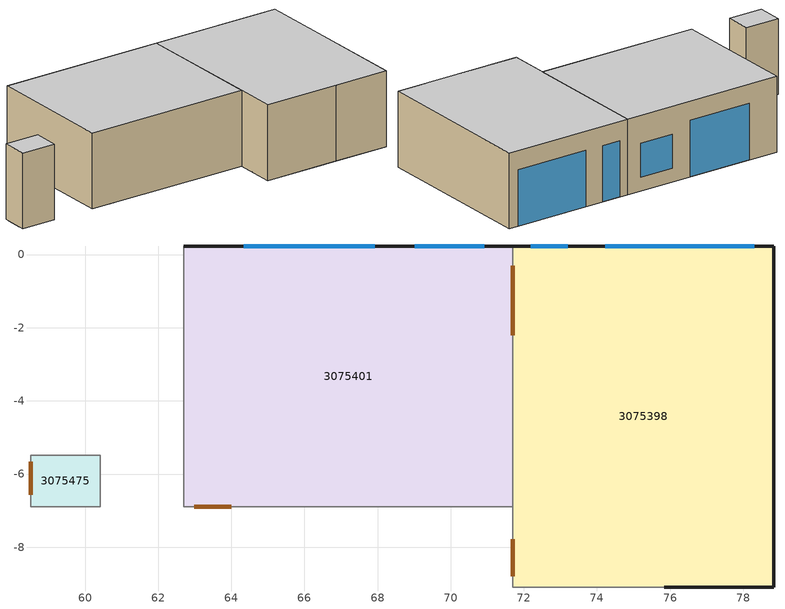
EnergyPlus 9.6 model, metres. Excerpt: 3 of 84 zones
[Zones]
3075401
 floor ground (7595720): 71.7,0.23 71.7,-6.9 62.7,-6.9 62.7,0.23 z46.64
 wall outside (7491882): 71.7,0.23 62.7,0.23 z46.64:50.68
 wall to 3075398 (7514533_Adjacent): 71.7,-6.9 71.7,0.23 z46.64:50.68
 wall to 3075364 (7515037): 62.7,-6.9 71.7,-6.9 z46.64:50.68
 wall to 3075375 (7515233): 62.7,0.23 62.7,-6.9 z46.64:50.68
 window (7537627): 67.92,0.23 64.35,0.23 z46.66:49.66
 window (7537741): 70.91,0.23 69.01,0.23 z47.4:49.2
 door inside (7559049): 71.7,-2.21 71.7,-0.3 z46.65:48.76
 door inside (7559370): 62.99,-6.9 64,-6.9 z46.65:48.76
 ceiling to 3075620 (7600772): 71.7,-6.9 71.7,0.23 62.7,0.23 62.7,-6.9 z50.68
3075398
 floor ground (7595720): 78.83,0.23 78.83,-9.09 71.7,-9.09 71.7,0.23 z46.64
 wall outside (7491699): 75.83,-9.09 78.83,-9.09 z46.64:50.68
 wall outside (7491806): 78.83,-9.09 78.83,0.23 z46.64:50.68
 wall outside (7491882): 78.83,0.23 71.7,0.23 z46.64:50.68
 wall to 3075364 (7514227): 71.7,-9.09 75.83,-9.09 z46.64:50.68
 wall to 3075364 (7514533): 71.7,-6.9 71.7,-9.09 z46.64:50.68
 window (7538308): 78.3,0.23 74.22,0.23 z46.66:49.66
 window (7538232): 73.2,0.23 72.18,0.23 z46.66:49.66
 door inside (7559431): 71.7,-7.79 71.7,-8.8 z46.65:48.76
 ceiling to 3075618 (7600772): 78.83,-9.09 78.83,0.23 71.7,0.23 71.7,-9.09 z50.68
3075475
 floor ground (7595720): 60.41,-5.49 60.41,-6.9 58.52,-6.9 58.52,-5.49 z46.64
 wall to 3075364 (7515393): 58.52,-6.9 60.41,-6.9 z46.64:50.68
 wall to 3075375 (7557749): 60.41,-6.9 60.41,-5.49 z46.64:50.68
 wall to 3075472 (7557750_Adjacent): 58.52,-5.49 58.52,-6.9 z46.64:50.68
 wall to 3075651 (7557751_Adjacent): 60.41,-5.49 58.52,-5.49 z46.64:50.68
 door inside (7558647): 58.52,-5.66 58.52,-6.57 z46.65:48.76
 ceiling to 3075660 (7600772): 60.41,-6.9 60.41,-5.49 58.52,-5.49 58.52,-6.9 z50.68
[Schedule:Compact]
3075325_NORM: Through: 08/31, For: AllDays, Until: 24:00, 0, Through: 09/01, For: AllDays, Until: 07:30, 0, Until: 08:00, 0.2, Until: 08:30, 0.3, Until: 09:00, 0.1, Until: 09:30, 0.1, Until: 10:00, 0.1, Until: 10:30, 0, Until: 11:00, 0, Until: 11:30, 0, Until: 12:00, 1, Until: 12:30, 1, Until: 13:00, 1, Until: 13:30, 0, Until: 14:00, 0, Until: 14:30, 0, Until: 15:00, 0.3, Until: 15:30, 0.3, Until: 16:00, 0.3, Until: 16:30, 0, Until: 17:00, 0.2, Until: 17:30, 0.1, Until: 24:00, 0, Through: 09/02, For: AllDays, Until: 07:30, 0, Until: 08:00, 0.4, Until: 08:30, 0.9, Until: 09:00, 0, Until: 09:30, 0, Until: 10:00, 0.8, Until: 10:30, 0.8, Until: 11:00, 0, Until: 11:30, 0, Until: 12:00, 0.2, Until: 12:30, 0.2, Until: 13:00, 0.2, Until: 13:30, 0.2, Until: 14:00, 0, Until: 14:30, 1, Until: 15:00, 1, Until: 15:30, 0, Until: 16:00, 0, Until: 16:30, 0, Until: 17:00, 0, Until: 17:30, 0, Until: 24:00, 0, Through: 09/03, For: AllDays, Until: 07:30, 0, Until: 08:00, 0.3, Until: 08:30, 0.5, Until: 09:00, 0.6, Until: 09:30, 0.6, Until: 10:00, 1, Until: 10:30, 1, Until: 11:00, 0, Until: 11:30, 0.9, Until: 12:00, 0.9, Until: 12:30, 0.9, Until: 13:00, 0.9, Until: 13:30, 0.9, Until: 14:00, 0.1, Until: 14:30, 0.1, Until: 15:00, 0.2, Until: 15:30, 0.2, Until: 16:00, 0.2, Until: 16:30, 0, Until: 17:00, 0, Until: 17:30, 0, Until: 24:00, 0, Through: 09/04, For: AllDays, Until: 07:30, 0, Until: 08:00, 0.2, Until: 08:30, 0.3, Until: 09:00, 0.5, Until: 09:30, 0.5, Until: 10:00, 0.5, Until: 10:30, 0.5, Until: 11:00, 0.5, Until: 11:30, 0.5, Until: 12:00, 1, Until: 12:30, 1, Until: 13:00, 0, Until: 13:30, 0, Until: 14:00, 0, Until: 14:30, 0.5, Until: 15:00, 0.5, Until: 15:30, 0, Until: 16:00, 0, Until: 16:30, 0, Until: 17:00, 0, Until: 17:30, 0, Until: 24:00, 0, Through: 09/05, For: AllDays, Until: 07:30, 0, Until: 08:00, 0, Until: 08:30, 0, Until: 09:00, 0, Until: 09:30, 0, Until: 10:00, 0, Until: 10:30, 0, Until: 11:00, 0, Until: 11:30, 0, Until: 12:00, 0, Until: 12:30, 0, Until: 13:00, 0, Until: 13:30, 0, Until: 14:00, 0, Until: 14:30, 0, Until: 15:00, 0, Until: 15:30, 0, Until: 16:00, 0, Until: 16:30, 0, Until: 17:00, 0, Until: 17:30, 0, Until: 24:00, 0, Through: 09/06, For: AllDays, Until: 07:30, 0, Until: 08:00, 0, Until: 08:30, 0, Until: 09:00, 0, Until: 09:30, 0, Until: 10:00, 0, Until: 10:30, 0, Until: 11:00, 0, Until: 11:30, 0, Until: 12:00, 0, Until: 12:30, 0, Until: 13:00, 0, Until: 13:30, 0, Until: 14:00, 0, Until: 14:30, 0, Until: 15:00, 0, Until: 15:30, 0, Until: 16:00, 0, Until: 16:30, 0, Until: 17:00, 0, Until: 17:30, 0, Until: 24:00, 0, Through: 09/07, For: AllDays, Until: 07:30, 0, Until: 08:00, 0.5, Until: 08:30, 1, Until: 09:00, 1, Until: 09:30, 1, Until: 10:00, 1, Until: 10:30, 0, Until: 11:00, 0, Until: 11:30, 0, Until: 12:00, 0.4, Until: 12:30, 0.4, Until: 13:00, 0.4, Until: 13:30, 0.8, Until: 14:00, 0.8, Until: 14:30, 0, Until: 15:00, 0, Until: 15:30, 0.1, Until: 16:00, 0.1, Until: 16:30, 0.1, Until: 17:00, 0.1, Until: 17:30, 0.1, Until: 24:00, 0, Through: 09/08, For: AllDays, Until: 07:30, 0, Until: 08:00, 0.5, Until: 08:30, 0.9, Until: 09:00, 0, Until: 09:30, 0, Until: 10:00, 0.6, Until: 10:30, 0.6, Until: 11:00, 0.6, Until: 11:30, 0, Until: 12:00, 0.6, Until: 12:30, 0.6, Until: 13:00, 0.6, Until: 13:30, 0.6, Until: 14:00, 0.6, Until: 14:30, 0, Until: 15:00, 0, Until: 15:30, 1, Until: 16:00, 1, Until: 16:30, 0, Until: 17:00, 0, Until: 17:30, 0, Until: 24:00, 0, Through: 09/09, For: AllDays, Until: 07:30, 0, Until: 08:00, 0.3, Until: 08:30, 0.6, Until: 09:00, 0, Until: 09:30, 0, Until: 10:00, 1, Until: 10:30, 1, Until: 11:00, 1, Until: 11:30, 0, Until: 12:00, 0, Until: 12:30, 0.6, Until: 13:00, 0.6, Until: 13:30, 0.6, Until: 14:00, 0, Until: 14:30, 0.4, Until: 15:00, 0.4, Until: 15:30, 0.4, Until: 16:00, 0.4, Until: 16:30, 0.4, Until: 17:00, 0, Until: 17:30, 0, Until: 24:00, 0, Through: 09/10, For: AllDays, Until: 07:30, 0, Until: 08:00, 0.2, Until: 08:30, 0.3, Until: 09:00, 0, Until: 09:30, 0, Until: 10:00, 0.8, Until: 10:30, 0.8, Until: 11:00, 0.8, Until: 11:30, 0, Until: 12:00, 0, Until: 12:30, 0.9, Until: 13:00, 0.9, Until: 13:30, 0, Until: 14:00, 0, Until: 14:30, 0, Until: 15:00, 0, Until: 15:30, 0.1, Until: 16:00, 0.1, Until: 16:30, 0.1, Until: 17:00, 0, Until: 17:30, 0, Until: 24:00, 0, Through: 09/11, For: AllDays, Until: 07:30, 0, Until: 08:00, 0.5, Until: 08:30, 1, Until: 09:00, 0.6, Until: 09:30, 0.6, Until: 10:00, 0.3, Until: 10:30, 0.3, Until: 11:00, 0, Until: 11:30, 0, Until: 12:00, 0.8, Until: 12:30, 0, Until: 13:00, 0, Until: 13:30, 0, Until: 14:00, 0, Until: 14:30, 0, Until: 15:00, 1, Until: 15:30, 0, Until: 16:00, 0, Until: 16:30, 0, Until: 17:00, 0, Until: 17:30, 0, Until: 24:00, 0, Through: 09/12, For: AllDays, Until: 07:30, 0, Until: 08:00, 0, Until: 08:30, 0, Until: 09:00, 0, Until: 09:30, 0, Until: 10:00, 0, Until: 10:30, 0, Until: 11:00, 0, Until: 11:30, 0, Until: 12:00, 0, Until: 12:30, 0, Until: 13:00, 0, Until: 13:30, 0, Until: 14:00, 0, Until: 14:30, 0, Until: 15:00, 0, Until: 15:30, 0, Until: 16:00, 0, Until: 16:30, 0, Until: 17:00, 0, Until: 17:30, 0, Until: 24:00, 0, Through: 09/13, For: AllDays, Until: 07:30, 0, Until: 08:00, 0, Until: 08:30, 0, Until: 09:00, 0, Until: 09:30, 0, Until: 10:00, 0, Until: 10:30, 0, Until: 11:00, 0, Until: 11:30, 0, Until: 12:00, 0, Until: 12:30, 0, Until: 13:00, 0, Until: 13:30, 0, Until: 14:00, 0, Until: 14:30, 0, Until: 15:00, 0, Until: 15:30, 0, Until: 16:00, 0, Until: 16:30, 0, Until: 17:00, 0, Until: 17:30, 0, Until: 24:00, 0, Through: 09/14, For: AllDays, Until: 07:30, 0, Until: 08:00, 0.4, Until: 08:30, 0.7, Until: 09:00, 0.7, Until: 09:30, 0.7, Until: 10:00, 0.7, Until: 10:30, 0.7, Until: 11:00, 0.2, Until: 11:30, 0.2, Until: 12:00, 0.4, Until: 12:30, 0.4, Until: 13:00, 0.4, Until: 13:30, 0.4, Until: 14:00, 0.4, Until: 14:30, 0.7, Until: 15:00, 0.7, Until: 15:30, 0.7, Until: 16:00, 0, Until: 16:30, 0, Until: 17:00, 0, Until: 17:30, 0, Until: 24:00, 0, Through: 09/15, For: AllDays, Until: 07:30, 0, Until: 08:00, 0.5, Until: 08:30, 1, Until: 09:00, 1, Until: 09:30, 1, Until: 10:00, 1, Until: 10:30, 0, Until: 11:00, 0, Until: 11:30, 0, Until: 12:00, 0, Until: 12:30, 0.5, Until: 13:00, 0.5, Until: 13:30, 0, Until: 14:00, 0, Until: 14:30, 0, Until: 15:00, 0, Until: 15:30, 0.5, Until: 16:00, 0.5, Until: 16:30, 0, Until: 17:00, 0, Until: 17:30, 0, Until: 24:00, 0, Through: 09/16, For: AllDays, Until: 07:30, 0, Until: 08:00, 0.3, Until: 08:30, 0.6, Until: 09:00, 0, Until: 09:30, 0.9, Until: 10:00, 0.9, Until: 10:30, 1, Until: 11:00, 1, Until: 11:30, 0, Until: 12:00, 0, Until: 12:30, 0.3, Until: 13:00, 0.3, Until: 13:30, 0.2, Until: 14:00, 0.2, Until: 14:30, 0.7, Until: 15:00, 0.7, Until: 15:30, 0, Until: 16:00, 0, Until: 16:30, 0, Until: 17:00, 0, Until: 17:30, 0, Until: 24:00, 0, Through: 09/17, For: AllDays, Until: 07:30, 0, Until: 08:00, 0.2, Until: 08:30, 0.5, Until: 09:00, 0, Until: 09:30, 1, Until: 10:00, 1, Until: 10:30, 1, Until: 11:00, 0, Until: 11:30, 0, Until: 12:00, 0.1, Until: 12:30, 0.1, Until: 13:00, 0, Until: 13:30, 0, Until: 14:00, 0.4, Until: 14:30, 0.4, Until: 15:00, 0, Until: 15:30, 0.1, Until: 16:00, 0.1, Until: 16:30, 0, Until: 17:00, 0, Until: 17:30, 0, Until: 24:00, 0, Through: 09/18, For: AllDays, Until: 07:30, 0, Until: 08:00, 0.3, Until: 08:30, 0.5, Until: 09:00, 0, Until: 09:30, 1, Until: 10:00, 1, Until: 10:30, 0, Until: 11:00, 0, Until: 11:30, 0, Until: 12:00, 0, Until: 12:30, 0.5, Until: 13:00, 0.5, Until: 13:30, 0, Until: 14:00, 0, Until: 14:30, 0.2, Until: 15:00, 0.2, Until: 15:30, 0, Until: 16:00, 0, Until: 16:30, 0, Until: 17:00, 0, Until: 17:30, 0, Until: 24:00, 0, Through: 09/19, For: AllDays, Until: 07:30, 0, Until: 08:00, 0, Until: 08:30, 0, Until: 09:00, 0, Until: 09:30, 0, Until: 10:00, 0, Until: 10:30, 0, Until: 11:00, 0, Until: 11:30, 0, Until: 12:00, 0, Until: 12:30, 0, Until: 13:00, 0, Until: 13:30, 0, Until: 14:00, 0, Until: 14:30, 0, Until: 15:00, 0, Until: 15:30, 0, Until: 16:00, 0, Until: 16:30, 0, Until: 17:00, 0, Until: 17:30, 0, Until: 24:00, 0, Through: 09/20, For: AllDays, Until: 07:30, 0, Until: 08:00, 0, Until: 08:30, 0, Until: 09:00, 0, Until: 09:30, 0, Until: 10:00, 0, Until: 10:30, 0, Until: 11:00, 0, Until: 11:30, 0, Until: 12:00, 0, Until: 12:30, 0, Until: 13:00, 0, Until: 13:30, 0, Until: 14:00, 0, Until: 14:30, 0, Until: 15:00, 0, Until: 15:30, 0, Until: 16:00, 0, Until: 16:30, 0, Until: 17:00, 0, Until: 17:30, 0, Until: 24:00, 0, Through: 09/21, For: AllDays, Until: 07:30, 0, Until: 08:00, 0.4, Until: 08:30, 0.8, Until: 09:00, 0.8, Until: 09:30, 0.8, Until: 10:00, 0.8, Until: 10:30, 0.8, Until: 11:00, 0, Until: 11:30, 0, Until: 12:00, 0, Until: 12:30, 0, Until: 13:00, 0.3, Until: 13:30, 0.3, Until: 14:00, 0.3, Until: 14:30, 0, Until: 15:00, 0, Until: 15:30, 0, Until: 16:00, 0, Until: 16:30, 0, Until: 17:00, 0, Until: 17:30, 0, Until: 24:00, 0, Through: 09/22, For: AllDays, Until: 07:30, 0, Until: 08:00, 0.1, Until: 08:30, 0.1, Until: 09:00, 0, Until: 09:30, 0, Until: 10:00, 0, Until: 10:30, 0, Until: 11:00, 0, Until: 11:30, 0, Until: 12:00, 0, Until: 12:30, 0, Until: 13:00, 0, Until: 13:30, 0, Until: 14:00, 0, Until: 14:30, 0, Until: 15:00, 0, Until: 15:30, 0, Until: 16:00, 0, Until: 16:30, 0, Until: 17:00, 0, Until: 17:30, 0, Until: 24:00, 0, Through: 09/23, For: AllDays, Until: 07:30, 0, Until: 08:00, 0.4, Until: 08:30, 0.9, Until: 09:00, 0, Until: 09:30, 0, Until: 10:00, 1, Until: 10:30, 1, Until: 11:00, 1, Until: 11:30, 0, Until: 12:00, 0, Until: 12:30, 0, Until: 13:00, 0.3, Until: 13:30, 0.3, Until: 14:00, 0, Until: 14:30, 0, Until: 15:00, 0, Until: 15:30, 0, Until: 16:00, 0, Until: 16:30, 0, Until: 17:00, 0, Until: 17:30, 0, Until: 24:00, 0, Through: 09/24, For: AllDays, Until: 07:30, 0, Until: 08:00, 0.5, Until: 08:30, 1, Until: 09:00, 1, Until: 09:30, 1, Until: 10:00, 1, Until: 10:30, 1, Until: 11:00, 0, Until: 11:30, 0, Until: 12:00, 0.8, Until: 12:30, 0.8, Until: 13:00, 0.8, Until: 13:30, 0.3, Until: 14:00, 0.3, Until: 14:30, 0, Until: 15:00, 0, Until: 15:30, 0.2, Until: 16:00, 0.2, Until: 16:30, 0, Until: 17:00, 0, Until: 17:30, 0, Until: 24:00, 0, Through: 09/25, For: AllDays, Until: 07:30, 0, Until: 08:00, 0.3, Until: 08:30, 0.6, Until: 09:00, 0.5, Until: 09:30, 0.5, Until: 10:00, 0.5, Until: 10:30, 0.5, Until: 11:00, 1, Until: 11:30, 1, Until: 12:00, 0, Until: 12:30, 0, Until: 13:00, 0, Until: 13:30, 0, Until: 14:00, 0, Until: 14:30, 0.7, Until: 15:00, 0.7, Until: 15:30, 0, Until: 16:00, 0, Until: 16:30, 0, Until: 17:00, 0, Until: 17:30, 0, Until: 24:00, 0, Through: 09/26, For: AllDays, Until: 07:30, 0, Until: 08:00, 0, Until: 08:30, 0, Until: 09:00, 0, Until: 09:30, 0, Until: 10:00, 0, Until: 10:30, 0, Until: 11:00, 0, Until: 11:30, 0, Until: 12:00, 0, Until: 12:30, 0, Until: 13:00, 0, Until: 13:30, 0, Until: 14:00, 0, Until: 14:30, 0, Until: 15:00, 0, Until: 15:30, 0, Until: 16:00, 0, Until: 16:30, 0, Until: 17:00, 0, Until: 17:30, 0, Until: 24:00, 0, Through: 09/27, For: AllDays, Until: 07:30, 0, Until: 08:00, 0, Until: 08:30, 0, Until: 09:00, 0, Until: 09:30, 0, Until: 10:00, 0, Until: 10:30, 0, Until: 11:00, 0, Until: 11:30, 0, Until: 12:00, 0, Until: 12:30, 0, Until: 13:00, 0, Until: 13:30, 0, Until: 14:00, 0, Until: 14:30, 0, Until: 15:00, 0, Until: 15:30, 0, Until: 16:00, 0, Until: 16:30, 0, Until: 17:00, 0, Until: 17:30, 0, Until: 24:00, 0, Through: 09/28, For: AllDays, Until: 07:30, 0, Until: 08:00, 0.3, Until: 08:30, 0.6, Until: 09:00, 0.9, Until: 09:30, 0.9, Until: 10:00, 1, Until: 10:30, 1, Until: 11:00, 0, Until: 11:30, 0, Until: 12:00, 0, Until: 12:30, 0.6, Until: 13:00, 0.6, Until: 13:30, 0.6, Until: 14:00, 0.6, Until: 14:30, 0.6, Until: 15:00, 0, Until: 15:30, 0, Until: 16:00, 0, Until: 16:30, 0, Until: 17:00, 0, Until: 17:30, 0, Until: 24:00, 0, Through: 09/29, For: AllDays, Until: 07:30, 0, Until: 08:00, 0.5, Until: 08:30, 1, Until: 09:00, 0.8, Until: 09:30, 0.8, Until: 10:00, 0.8, Until: 10:30, 0.8, Until: 11:00, 0.8, Until: 11:30, 0.1, Until: 12:00, 0.1, Until: 12:30, 0.3, Until: 13:00, 0.3, Until: 13:30, 0, Until: 14:00, 0, Until: 14:30, 0.3, Until: 15:00, 0.3, Until: 15:30, 0.3, Until: 16:00, 0.3, Until: 16:30, 0, Until: 17:00, 0, Until: 17:30, 0, Until: 24:00, 0, Through: 09/30, For: AllDays, Until: 07:30, 0, Until: 08:00, 0, Until: 08:30, 0.1, Until: 09:00, 0, Until: 09:30, 0, Until: 10:00, 1, Until: 10:30, 1, Until: 11:00, 0.1, Until: 11:30, 0.1, Until: 12:00, 0, Until: 12:30, 0, Until: 13:00, 0, Until: 13:30, 0, Until: 14:00, 0, Until: 14:30, 0, Until: 15:00, 0.7, Until: 15:30, 0.7, Until: 16:00, 0, Until: 16:30, 0, Until: 17:00, 0, Until: 17:30, 0, Until: 24:00, 0, Through: 12/31, For: AllDays, Until: 24:00, 0
3075325_L: Through: 08/31, For: AllDays, Until: 24:00, 0, Through: 09/01, For: AllDays, Until: 07:30, 0, Until: 08:00, 1, Until: 08:30, 1, Until: 09:00, 1, Until: 09:30, 1, Until: 10:00, 1, Until: 10:30, 0, Until: 11:00, 0, Until: 11:30, 0, Until: 12:00, 1, Until: 12:30, 1, Until: 13:00, 1, Until: 13:30, 0, Until: 14:00, 0, Until: 14:30, 0, Until: 15:00, 1, Until: 15:30, 1, Until: 16:00, 1, Until: 16:30, 0, Until: 17:00, 1, Until: 17:30, 1, Until: 24:00, 0, Through: 09/02, For: AllDays, Until: 07:30, 0, Until: 08:00, 1, Until: 08:30, 1, Until: 09:00, 0, Until: 09:30, 0, Until: 10:00, 1, Until: 10:30, 1, Until: 11:00, 0, Until: 11:30, 0, Until: 12:00, 1, Until: 12:30, 1, Until: 13:00, 1, Until: 13:30, 1, Until: 14:00, 0, Until: 14:30, 1, Until: 15:00, 1, Until: 15:30, 0, Until: 16:00, 0, Until: 16:30, 0, Until: 17:00, 0, Until: 17:30, 0, Until: 24:00, 0, Through: 09/03, For: AllDays, Until: 07:30, 0, Until: 08:00, 1, Until: 08:30, 1, Until: 09:00, 1, Until: 09:30, 1, Until: 10:00, 1, Until: 10:30, 1, Until: 11:00, 0, Until: 11:30, 1, Until: 12:00, 1, Until: 12:30, 1, Until: 13:00, 1, Until: 13:30, 1, Until: 14:00, 1, Until: 14:30, 1, Until: 15:00, 1, Until: 15:30, 1, Until: 16:00, 1, Until: 16:30, 0, Until: 17:00, 0, Until: 17:30, 0, Until: 24:00, 0, Through: 09/04, For: AllDays, Until: 07:30, 0, Until: 08:00, 1, Until: 08:30, 1, Until: 09:00, 1, Until: 09:30, 1, Until: 10:00, 1, Until: 10:30, 1, Until: 11:00, 1, Until: 11:30, 1, Until: 12:00, 1, Until: 12:30, 1, Until: 13:00, 0, Until: 13:30, 0, Until: 14:00, 0, Until: 14:30, 1, Until: 15:00, 1, Until: 15:30, 0, Until: 16:00, 0, Until: 16:30, 0, Until: 17:00, 0, Until: 17:30, 0, Until: 24:00, 0, Through: 09/05, For: AllDays, Until: 07:30, 0, Until: 08:00, 0, Until: 08:30, 0, Until: 09:00, 0, Until: 09:30, 0, Until: 10:00, 0, Until: 10:30, 0, Until: 11:00, 0, Until: 11:30, 0, Until: 12:00, 0, Until: 12:30, 0, Until: 13:00, 0, Until: 13:30, 0, Until: 14:00, 0, Until: 14:30, 0, Until: 15:00, 0, Until: 15:30, 0, Until: 16:00, 0, Until: 16:30, 0, Until: 17:00, 0, Until: 17:30, 0, Until: 24:00, 0, Through: 09/06, For: AllDays, Until: 07:30, 0, Until: 08:00, 0, Until: 08:30, 0, Until: 09:00, 0, Until: 09:30, 0, Until: 10:00, 0, Until: 10:30, 0, Until: 11:00, 0, Until: 11:30, 0, Until: 12:00, 0, Until: 12:30, 0, Until: 13:00, 0, Until: 13:30, 0, Until: 14:00, 0, Until: 14:30, 0, Until: 15:00, 0, Until: 15:30, 0, Until: 16:00, 0, Until: 16:30, 0, Until: 17:00, 0, Until: 17:30, 0, Until: 24:00, 0, Through: 09/07, For: AllDays, Until: 07:30, 0, Until: 08:00, 1, Until: 08:30, 1, Until: 09:00, 1, Until: 09:30, 1, Until: 10:00, 1, Until: 10:30, 0, Until: 11:00, 0, Until: 11:30, 0, Until: 12:00, 1, Until: 12:30, 1, Until: 13:00, 1, Until: 13:30, 1, Until: 14:00, 1, Until: 14:30, 0, Until: 15:00, 0, Until: 15:30, 1, Until: 16:00, 1, Until: 16:30, 1, Until: 17:00, 1, Until: 17:30, 1, Until: 24:00, 0, Through: 09/08, For: AllDays, Until: 07:30, 0, Until: 08:00, 1, Until: 08:30, 1, Until: 09:00, 0, Until: 09:30, 0, Until: 10:00, 1, Until: 10:30, 1, Until: 11:00, 1, Until: 11:30, 0, Until: 12:00, 1, Until: 12:30, 1, Until: 13:00, 1, Until: 13:30, 1, Until: 14:00, 1, Until: 14:30, 0, Until: 15:00, 0, Until: 15:30, 1, Until: 16:00, 1, Until: 16:30, 0, Until: 17:00, 0, Until: 17:30, 0, Until: 24:00, 0, Through: 09/09, For: AllDays, Until: 07:30, 0, Until: 08:00, 1, Until: 08:30, 1, Until: 09:00, 0, Until: 09:30, 0, Until: 10:00, 1, Until: 10:30, 1, Until: 11:00, 1, Until: 11:30, 0, Until: 12:00, 0, Until: 12:30, 1, Until: 13:00, 1, Until: 13:30, 1, Until: 14:00, 0, Until: 14:30, 1, Until: 15:00, 1, Until: 15:30, 1, Until: 16:00, 1, Until: 16:30, 1, Until: 17:00, 0, Until: 17:30, 0, Until: 24:00, 0, Through: 09/10, For: AllDays, Until: 07:30, 0, Until: 08:00, 1, Until: 08:30, 1, Until: 09:00, 0, Until: 09:30, 0, Until: 10:00, 1, Until: 10:30, 1, Until: 11:00, 1, Until: 11:30, 0, Until: 12:00, 0, Until: 12:30, 1, Until: 13:00, 1, Until: 13:30, 0, Until: 14:00, 0, Until: 14:30, 0, Until: 15:00, 0, Until: 15:30, 1, Until: 16:00, 1, Until: 16:30, 1, Until: 17:00, 0, Until: 17:30, 0, Until: 24:00, 0, Through: 09/11, For: AllDays, Until: 07:30, 0, Until: 08:00, 1, Until: 08:30, 1, Until: 09:00, 1, Until: 09:30, 1, Until: 10:00, 1, Until: 10:30, 1, Until: 11:00, 0, Until: 11:30, 0, Until: 12:00, 1, Until: 12:30, 0, Until: 13:00, 0, Until: 13:30, 0, Until: 14:00, 0, Until: 14:30, 0, Until: 15:00, 1, Until: 15:30, 0, Until: 16:00, 0, Until: 16:30, 0, Until: 17:00, 0, Until: 17:30, 0, Until: 24:00, 0, Through: 09/12, For: AllDays, Until: 07:30, 0, Until: 08:00, 0, Until: 08:30, 0, Until: 09:00, 0, Until: 09:30, 0, Until: 10:00, 0, Until: 10:30, 0, Until: 11:00, 0, Until: 11:30, 0, Until: 12:00, 0, Until: 12:30, 0, Until: 13:00, 0, Until: 13:30, 0, Until: 14:00, 0, Until: 14:30, 0, Until: 15:00, 0, Until: 15:30, 0, Until: 16:00, 0, Until: 16:30, 0, Until: 17:00, 0, Until: 17:30, 0, Until: 24:00, 0, Through: 09/13, For: AllDays, Until: 07:30, 0, Until: 08:00, 0, Until: 08:30, 0, Until: 09:00, 0, Until: 09:30, 0, Until: 10:00, 0, Until: 10:30, 0, Until: 11:00, 0, Until: 11:30, 0, Until: 12:00, 0, Until: 12:30, 0, Until: 13:00, 0, Until: 13:30, 0, Until: 14:00, 0, Until: 14:30, 0, Until: 15:00, 0, Until: 15:30, 0, Until: 16:00, 0, Until: 16:30, 0, Until: 17:00, 0, Until: 17:30, 0, Until: 24:00, 0, Through: 09/14, For: AllDays, Until: 07:30, 0, Until: 08:00, 1, Until: 08:30, 1, Until: 09:00, 1, Until: 09:30, 1, Until: 10:00, 1, Until: 10:30, 1, Until: 11:00, 1, Until: 11:30, 1, Until: 12:00, 1, Until: 12:30, 1, Until: 13:00, 1, Until: 13:30, 1, Until: 14:00, 1, Until: 14:30, 1, Until: 15:00, 1, Until: 15:30, 1, Until: 16:00, 0, Until: 16:30, 0, Until: 17:00, 0, Until: 17:30, 0, Until: 24:00, 0, Through: 09/15, For: AllDays, Until: 07:30, 0, Until: 08:00, 1, Until: 08:30, 1, Until: 09:00, 1, Until: 09:30, 1, Until: 10:00, 1, Until: 10:30, 0, Until: 11:00, 0, Until: 11:30, 0, Until: 12:00, 0, Until: 12:30, 1, Until: 13:00, 1, Until: 13:30, 0, Until: 14:00, 0, Until: 14:30, 0, Until: 15:00, 0, Until: 15:30, 1, Until: 16:00, 1, Until: 16:30, 0, Until: 17:00, 0, Until: 17:30, 0, Until: 24:00, 0, Through: 09/16, For: AllDays, Until: 07:30, 0, Until: 08:00, 1, Until: 08:30, 1, Until: 09:00, 0, Until: 09:30, 1, Until: 10:00, 1, Until: 10:30, 1, Until: 11:00, 1, Until: 11:30, 0, Until: 12:00, 0, Until: 12:30, 1, Until: 13:00, 1, Until: 13:30, 1, Until: 14:00, 1, Until: 14:30, 1, Until: 15:00, 1, Until: 15:30, 0, Until: 16:00, 0, Until: 16:30, 0, Until: 17:00, 0, Until: 17:30, 0, Until: 24:00, 0, Through: 09/17, For: AllDays, Until: 07:30, 0, Until: 08:00, 1, Until: 08:30, 1, Until: 09:00, 0, Until: 09:30, 1, Until: 10:00, 1, Until: 10:30, 1, Until: 11:00, 0, Until: 11:30, 0, Until: 12:00, 1, Until: 12:30, 1, Until: 13:00, 0, Until: 13:30, 0, Until: 14:00, 1, Until: 14:30, 1, Until: 15:00, 0, Until: 15:30, 1, Until: 16:00, 1, Until: 16:30, 0, Until: 17:00, 0, Until: 17:30, 0, Until: 24:00, 0, Through: 09/18, For: AllDays, Until: 07:30, 0, Until: 08:00, 1, Until: 08:30, 1, Until: 09:00, 0, Until: 09:30, 1, Until: 10:00, 1, Until: 10:30, 0, Until: 11:00, 0, Until: 11:30, 0, Until: 12:00, 0, Until: 12:30, 1, Until: 13:00, 1, Until: 13:30, 0, Until: 14:00, 0, Until: 14:30, 1, Until: 15:00, 1, Until: 15:30, 0, Until: 16:00, 0, Until: 16:30, 0, Until: 17:00, 0, Until: 17:30, 0, Until: 24:00, 0, Through: 09/19, For: AllDays, Until: 07:30, 0, Until: 08:00, 0, Until: 08:30, 0, Until: 09:00, 0, Until: 09:30, 0, Until: 10:00, 0, Until: 10:30, 0, Until: 11:00, 0, Until: 11:30, 0, Until: 12:00, 0, Until: 12:30, 0, Until: 13:00, 0, Until: 13:30, 0, Until: 14:00, 0, Until: 14:30, 0, Until: 15:00, 0, Until: 15:30, 0, Until: 16:00, 0, Until: 16:30, 0, Until: 17:00, 0, Until: 17:30, 0, Until: 24:00, 0, Through: 09/20, For: AllDays, Until: 07:30, 0, Until: 08:00, 0, Until: 08:30, 0, Until: 09:00, 0, Until: 09:30, 0, Until: 10:00, 0, Until: 10:30, 0, Until: 11:00, 0, Until: 11:30, 0, Until: 12:00, 0, Until: 12:30, 0, Until: 13:00, 0, Until: 13:30, 0, Until: 14:00, 0, Until: 14:30, 0, Until: 15:00, 0, Until: 15:30, 0, Until: 16:00, 0, Until: 16:30, 0, Until: 17:00, 0, Until: 17:30, 0, Until: 24:00, 0, Through: 09/21, For: AllDays, Until: 07:30, 0, Until: 08:00, 1, Until: 08:30, 1, Until: 09:00, 1, Until: 09:30, 1, Until: 10:00, 1, Until: 10:30, 1, Until: 11:00, 0, Until: 11:30, 0, Until: 12:00, 0, Until: 12:30, 0, Until: 13:00, 1, Until: 13:30, 1, Until: 14:00, 1, Until: 14:30, 0, Until: 15:00, 0, Until: 15:30, 0, Until: 16:00, 0, Until: 16:30, 0, Until: 17:00, 0, Until: 17:30, 0, Until: 24:00, 0, Through: 09/22, For: AllDays, Until: 07:30, 0, Until: 08:00, 1, Until: 08:30, 1, Until: 09:00, 0, Until: 09:30, 0, Until: 10:00, 0, Until: 10:30, 0, Until: 11:00, 0, Until: 11:30, 0, Until: 12:00, 0, Until: 12:30, 0, Until: 13:00, 0, Until: 13:30, 0, Until: 14:00, 0, Until: 14:30, 0, Until: 15:00, 0, Until: 15:30, 0, Until: 16:00, 0, Until: 16:30, 0, Until: 17:00, 0, Until: 17:30, 0, Until: 24:00, 0, Through: 09/23, For: AllDays, Until: 07:30, 0, Until: 08:00, 1, Until: 08:30, 1, Until: 09:00, 0, Until: 09:30, 0, Until: 10:00, 1, Until: 10:30, 1, Until: 11:00, 1, Until: 11:30, 0, Until: 12:00, 0, Until: 12:30, 0, Until: 13:00, 1, Until: 13:30, 1, Until: 14:00, 0, Until: 14:30, 0, Until: 15:00, 0, Until: 15:30, 0, Until: 16:00, 0, Until: 16:30, 0, Until: 17:00, 0, Until: 17:30, 0, Until: 24:00, 0, Through: 09/24, For: AllDays, Until: 07:30, 0, Until: 08:00, 1, Until: 08:30, 1, Until: 09:00, 1, Until: 09:30, 1, Until: 10:00, 1, Until: 10:30, 1, Until: 11:00, 0, Until: 11:30, 0, Until: 12:00, 1, Until: 12:30, 1, Until: 13:00, 1, Until: 13:30, 1, Until: 14:00, 1, Until: 14:30, 0, Until: 15:00, 0, Until: 15:30, 1, Until: 16:00, 1, Until: 16:30, 0, Until: 17:00, 0, Until: 17:30, 0, Until: 24:00, 0, Through: 09/25, For: AllDays, Until: 07:30, 0, Until: 08:00, 1, Until: 08:30, 1, Until: 09:00, 1, Until: 09:30, 1, Until: 10:00, 1, Until: 10:30, 1, Until: 11:00, 1, Until: 11:30, 1, Until: 12:00, 0, Until: 12:30, 0, Until: 13:00, 0, Until: 13:30, 0, Until: 14:00, 0, Until: 14:30, 1, Until: 15:00, 1, Until: 15:30, 0, Until: 16:00, 0, Until: 16:30, 0, Until: 17:00, 0, Until: 17:30, 0, Until: 24:00, 0, Through: 09/26, For: AllDays, Until: 07:30, 0, Until: 08:00, 0, Until: 08:30, 0, Until: 09:00, 0, Until: 09:30, 0, Until: 10:00, 0, Until: 10:30, 0, Until: 11:00, 0, Until: 11:30, 0, Until: 12:00, 0, Until: 12:30, 0, Until: 13:00, 0, Until: 13:30, 0, Until: 14:00, 0, Until: 14:30, 0, Until: 15:00, 0, Until: 15:30, 0, Until: 16:00, 0, Until: 16:30, 0, Until: 17:00, 0, Until: 17:30, 0, Until: 24:00, 0, Through: 09/27, For: AllDays, Until: 07:30, 0, Until: 08:00, 0, Until: 08:30, 0, Until: 09:00, 0, Until: 09:30, 0, Until: 10:00, 0, Until: 10:30, 0, Until: 11:00, 0, Until: 11:30, 0, Until: 12:00, 0, Until: 12:30, 0, Until: 13:00, 0, Until: 13:30, 0, Until: 14:00, 0, Until: 14:30, 0, Until: 15:00, 0, Until: 15:30, 0, Until: 16:00, 0, Until: 16:30, 0, Until: 17:00, 0, Until: 17:30, 0, Until: 24:00, 0, Through: 09/28, For: AllDays, Until: 07:30, 0, Until: 08:00, 1, Until: 08:30, 1, Until: 09:00, 1, Until: 09:30, 1, Until: 10:00, 1, Until: 10:30, 1, Until: 11:00, 0, Until: 11:30, 0, Until: 12:00, 0, Until: 12:30, 1, Until: 13:00, 1, Until: 13:30, 1, Until: 14:00, 1, Until: 14:30, 1, Until: 15:00, 0, Until: 15:30, 0, Until: 16:00, 0, Until: 16:30, 0, Until: 17:00, 0, Until: 17:30, 0, Until: 24:00, 0, Through: 09/29, For: AllDays, Until: 07:30, 0, Until: 08:00, 1, Until: 08:30, 1, Until: 09:00, 1, Until: 09:30, 1, Until: 10:00, 1, Until: 10:30, 1, Until: 11:00, 1, Until: 11:30, 1, Until: 12:00, 1, Until: 12:30, 1, Until: 13:00, 1, Until: 13:30, 0, Until: 14:00, 0, Until: 14:30, 1, Until: 15:00, 1, Until: 15:30, 1, Until: 16:00, 1, Until: 16:30, 0, Until: 17:00, 0, Until: 17:30, 0, Until: 24:00, 0, Through: 09/30, For: AllDays, Until: 07:30, 0, Until: 08:00, 0, Until: 08:30, 1, Until: 09:00, 0, Until: 09:30, 0, Until: 10:00, 1, Until: 10:30, 1, Until: 11:00, 1, Until: 11:30, 1, Until: 12:00, 0, Until: 12:30, 0, Until: 13:00, 0, Until: 13:30, 0, Until: 14:00, 0, Until: 14:30, 0, Until: 15:00, 1, Until: 15:30, 1, Until: 16:00, 0, Until: 16:30, 0, Until: 17:00, 0, Until: 17:30, 0, Until: 24:00, 0, Through: 12/31, For: AllDays, Until: 24:00, 0
3075321_NORM: Through: 08/31, For: AllDays, Until: 24:00, 0, Through: 09/01, For: AllDays, Until: 07:30, 0, Until: 08:00, 0.1, Until: 08:30, 0.3, Until: 09:00, 0, Until: 09:30, 0, Until: 10:00, 1, Until: 10:30, 1, Until: 11:00, 0, Until: 11:30, 0, Until: 12:00, 0.8, Until: 12:30, 0.8, Until: 13:00, 0.8, Until: 13:30, 0, Until: 14:00, 0, Until: 14:30, 0, Until: 15:00, 0.2, Until: 15:30, 0.2, Until: 16:00, 0.2, Until: 16:30, 0, Until: 17:00, 0, Until: 17:30, 0, Until: 24:00, 0, Through: 09/02, For: AllDays, Until: 07:30, 0, Until: 08:00, 0, Until: 08:30, 0.1, Until: 09:00, 0, Until: 09:30, 0, Until: 10:00, 1, Until: 10:30, 1, Until: 11:00, 0, Until: 11:30, 0, Until: 12:00, 0, Until: 12:30, 0.6, Until: 13:00, 0.6, Until: 13:30, 0.1, Until: 14:00, 0.1, Until: 14:30, 0, Until: 15:00, 0, Until: 15:30, 0, Until: 16:00, 0, Until: 16:30, 0, Until: 17:00, 0, Until: 17:30, 0, Until: 24:00, 0, Through: 09/03, For: AllDays, Until: 07:30, 0, Until: 08:00, 0.1, Until: 08:30, 0.1, Until: 09:00, 0, Until: 09:30, 0, Until: 10:00, 1, Until: 10:30, 1, Until: 11:00, 0.4, Until: 11:30, 0.4, Until: 12:00, 0.4, Until: 12:30, 0.4, Until: 13:00, 0.4, Until: 13:30, 0, Until: 14:00, 0, Until: 14:30, 0, Until: 15:00, 0, Until: 15:30, 0.1, Until: 16:00, 0.1, Until: 16:30, 0, Until: 17:00, 0, Until: 17:30, 0, Until: 24:00, 0, Through: 09/04, For: AllDays, Until: 07:30, 0, Until: 08:00, 0.1, Until: 08:30, 0.1, Until: 09:00, 0, Until: 09:30, 0, Until: 10:00, 1, Until: 10:30, 1, Until: 11:00, 0, Until: 11:30, 0, Until: 12:00, 0.6, Until: 12:30, 0.6, Until: 13:00, 0.6, Until: 13:30, 0, Until: 14:00, 0, Until: 14:30, 0, Until: 15:00, 0, Until: 15:30, 0, Until: 16:00, 0, Until: 16:30, 0, Until: 17:00, 0, Until: 17:30, 0, Until: 24:00, 0, Through: 09/05, For: AllDays, Until: 07:30, 0, Until: 08:00, 0, Until: 08:30, 0, Until: 09:00, 0, Until: 09:30, 0, Until: 10:00, 0, Until: 10:30, 0, Until: 11:00, 0, Until: 11:30, 0, Until: 12:00, 0, Until: 12:30, 0, Until: 13:00, 0, Until: 13:30, 0, Until: 14:00, 0, Until: 14:30, 0, Until: 15:00, 0, Until: 15:30, 0, Until: 16:00, 0, Until: 16:30, 0, Until: 17:00, 0, Until: 17:30, 0, Until: 24:00, 0, Through: 09/06, For: AllDays, Until: 07:30, 0, Until: 08:00, 0, Until: 08:30, 0, Until: 09:00, 0, Until: 09:30, 0, Until: 10:00, 0, Until: 10:30, 0, Until: 11:00, 0, Until: 11:30, 0, Until: 12:00, 0, Until: 12:30, 0, Until: 13:00, 0, Until: 13:30, 0, Until: 14:00, 0, Until: 14:30, 0, Until: 15:00, 0, Until: 15:30, 0, Until: 16:00, 0, Until: 16:30, 0, Until: 17:00, 0, Until: 17:30, 0, Until: 24:00, 0, Through: 09/07, For: AllDays, Until: 07:30, 0, Until: 08:00, 0.1, Until: 08:30, 0.2, Until: 09:00, 0.2, Until: 09:30, 0.9, Until: 10:00, 0.9, Until: 10:30, 0.9, Until: 11:00, 0, Until: 11:30, 0, Until: 12:00, 1, Until: 12:30, 1, Until: 13:00, 1, Until: 13:30, 0, Until: 14:00, 0, Until: 14:30, 0, Until: 15:00, 0, Until: 15:30, 0, Until: 16:00, 0, Until: 16:30, 0, Until: 17:00, 0, Until: 17:30, 0, Until: 24:00, 0, Through: 09/08, For: AllDays, Until: 07:30, 0, Until: 08:00, 0.1, Until: 08:30, 0.2, Until: 09:00, 0.2, Until: 09:30, 0, Until: 10:00, 1, Until: 10:30, 1, Until: 11:00, 0, Until: 11:30, 0, Until: 12:00, 0.9, Until: 12:30, 0.9, Until: 13:00, 0.9, Until: 13:30, 0, Until: 14:00, 0, Until: 14:30, 0.1, Until: 15:00, 0.1, Until: 15:30, 0.1, Until: 16:00, 0.1, Until: 16:30, 0, Until: 17:00, 0, Until: 17:30, 0, Until: 24:00, 0, Through: 09/09, For: AllDays, Until: 07:30, 0, Until: 08:00, 0.1, Until: 08:30, 0.1, Until: 09:00, 0.1, Until: 09:30, 0.1, Until: 10:00, 1, Until: 10:30, 1, Until: 11:00, 0, Until: 11:30, 0, Until: 12:00, 0.5, Until: 12:30, 0.5, Until: 13:00, 0.5, Until: 13:30, 0, Until: 14:00, 0.2, Until: 14:30, 0.2, Until: 15:00, 0.2, Until: 15:30, 0.2, Until: 16:00, 0.2, Until: 16:30, 0, Until: 17:00, 0, Until: 17:30, 0, Until: 24:00, 0, Through: 09/10, For: AllDays, Until: 07:30, 0, Until: 08:00, 0, Until: 08:30, 0.1, Until: 09:00, 0, Until: 09:30, 0, Until: 10:00, 1, Until: 10:30, 1, Until: 11:00, 0, Until: 11:30, 0, Until: 12:00, 0.6, Until: 12:30, 0.6, Until: 13:00, 0.6, Until: 13:30, 0, Until: 14:00, 0, Until: 14:30, 0, Until: 15:00, 0, Until: 15:30, 0, Until: 16:00, 0, Until: 16:30, 0, Until: 17:00, 0, Until: 17:30, 0, Until: 24:00, 0, Through: 09/11, For: AllDays, Until: 07:30, 0, Until: 08:00, 0.2, Until: 08:30, 0.4, Until: 09:00, 0, Until: 09:30, 1, Until: 10:00, 1, Until: 10:30, 1, Until: 11:00, 0, Until: 11:30, 0.6, Until: 12:00, 0.6, Until: 12:30, 0.6, Until: 13:00, 0.6, Until: 13:30, 0, Until: 14:00, 0, Until: 14:30, 0, Until: 15:00, 0, Until: 15:30, 0, Until: 16:00, 0, Until: 16:30, 0, Until: 17:00, 0, Until: 17:30, 0, Until: 24:00, 0, Through: 09/12, For: AllDays, Until: 07:30, 0, Until: 08:00, 0, Until: 08:30, 0, Until: 09:00, 0, Until: 09:30, 0, Until: 10:00, 0, Until: 10:30, 0, Until: 11:00, 0, Until: 11:30, 0, Until: 12:00, 0, Until: 12:30, 0, Until: 13:00, 0, Until: 13:30, 0, Until: 14:00, 0, Until: 14:30, 0, Until: 15:00, 0, Until: 15:30, 0, Until: 16:00, 0, Until: 16:30, 0, Until: 17:00, 0, Until: 17:30, 0, Until: 24:00, 0, Through: 09/13, For: AllDays, Until: 07:30, 0, Until: 08:00, 0, Until: 08:30, 0, Until: 09:00, 0, Until: 09:30, 0, Until: 10:00, 0, Until: 10:30, 0, Until: 11:00, 0, Until: 11:30, 0, Until: 12:00, 0, Until: 12:30, 0, Until: 13:00, 0, Until: 13:30, 0, Until: 14:00, 0, Until: 14:30, 0, Until: 15:00, 0, Until: 15:30, 0, Until: 16:00, 0, Until: 16:30, 0, Until: 17:00, 0, Until: 17:30, 0, Until: 24:00, 0, Through: 09/14, For: AllDays, Until: 07:30, 0, Until: 08:00, 0.2, Until: 08:30, 0.4, Until: 09:00, 0, Until: 09:30, 1, Until: 10:00, 1, Until: 10:30, 1, Until: 11:00, 0.3, Until: 11:30, 0.3, Until: 12:00, 1, Until: 12:30, 1, Until: 13:00, 1, Until: 13:30, 0, Until: 14:00, 0, Until: 14:30, 0, Until: 15:00, 0, Until: 15:30, 0, Until: 16:00, 0, Until: 16:30, 0, Until: 17:00, 0, Until: 17:30, 0, Until: 24:00, 0, Through: 09/15, For: AllDays, Until: 07:30, 0, Until: 08:00, 0.2, Until: 08:30, 0.3, Until: 09:00, 0, Until: 09:30, 0, Until: 10:00, 1, Until: 10:30, 1, Until: 11:00, 0, Until: 11:30, 0, Until: 12:00, 0.3, Until: 12:30, 0.3, Until: 13:00, 0.3, Until: 13:30, 0, Until: 14:00, 0, Until: 14:30, 0, Until: 15:00, 0, Until: 15:30, 0, Until: 16:00, 0, Until: 16:30, 0, Until: 17:00, 0, Until: 17:30, 0, Until: 24:00, 0, Through: 09/16, For: AllDays, Until: 07:30, 0, Until: 08:00, 0.2, Until: 08:30, 0.3, Until: 09:00, 0.1, Until: 09:30, 0.1, Until: 10:00, 1, Until: 10:30, 1, Until: 11:00, 0, Until: 11:30, 0, Until: 12:00, 0.1, Until: 12:30, 0.1, Until: 13:00, 0.1, Until: 13:30, 0, Until: 14:00, 0, Until: 14:30, 0, Until: 15:00, 0, Until: 15:30, 0, Until: 16:00, 0, Until: 16:30, 0, Until: 17:00, 0, Until: 17:30, 0, Until: 24:00, 0, Through: 09/17, For: AllDays, Until: 07:30, 0, Until: 08:00, 0.1, Until: 08:30, 0.2, Until: 09:00, 0.2, Until: 09:30, 1, Until: 10:00, 1, Until: 10:30, 1, Until: 11:00, 1, Until: 11:30, 1, Until: 12:00, 1, Until: 12:30, 1, Until: 13:00, 1, Until: 13:30, 0, Until: 14:00, 0, Until: 14:30, 0, Until: 15:00, 0, Until: 15:30, 0, Until: 16:00, 0, Until: 16:30, 0, Until: 17:00, 0, Until: 17:30, 0, Until: 24:00, 0, Through: 09/18, For: AllDays, Until: 07:30, 0, Until: 08:00, 0, Until: 08:30, 0, Until: 09:00, 0, Until: 09:30, 1, Until: 10:00, 1, Until: 10:30, 1, Until: 11:00, 0, Until: 11:30, 0, Until: 12:00, 1, Until: 12:30, 1, Until: 13:00, 1, Until: 13:30, 0, Until: 14:00, 0, Until: 14:30, 0, Until: 15:00, 0, Until: 15:30, 0, Until: 16:00, 0, Until: 16:30, 0, Until: 17:00, 0, Until: 17:30, 0, Until: 24:00, 0, Through: 09/19, For: AllDays, Until: 07:30, 0, Until: 08:00, 0, Until: 08:30, 0, Until: 09:00, 0, Until: 09:30, 0, Until: 10:00, 0, Until: 10:30, 0, Until: 11:00, 0, Until: 11:30, 0, Until: 12:00, 0, Until: 12:30, 0, Until: 13:00, 0, Until: 13:30, 0, Until: 14:00, 0, Until: 14:30, 0, Until: 15:00, 0, Until: 15:30, 0, Until: 16:00, 0, Until: 16:30, 0, Until: 17:00, 0, Until: 17:30, 0, Until: 24:00, 0, Through: 09/20, For: AllDays, Until: 07:30, 0, Until: 08:00, 0, Until: 08:30, 0, Until: 09:00, 0, Until: 09:30, 0, Until: 10:00, 0, Until: 10:30, 0, Until: 11:00, 0, Until: 11:30, 0, Until: 12:00, 0, Until: 12:30, 0, Until: 13:00, 0, Until: 13:30, 0, Until: 14:00, 0, Until: 14:30, 0, Until: 15:00, 0, Until: 15:30, 0, Until: 16:00, 0, Until: 16:30, 0, Until: 17:00, 0, Until: 17:30, 0, Until: 24:00, 0, Through: 09/21, For: AllDays, Until: 07:30, 0, Until: 08:00, 0.1, Until: 08:30, 0.1, Until: 09:00, 0.2, Until: 09:30, 0.2, Until: 10:00, 1, Until: 10:30, 1, Until: 11:00, 0, Until: 11:30, 0, Until: 12:00, 0.7, Until: 12:30, 0.7, Until: 13:00, 0.7, Until: 13:30, 0, Until: 14:00, 0, Until: 14:30, 0, Until: 15:00, 0, Until: 15:30, 0, Until: 16:00, 0, Until: 16:30, 0, Until: 17:00, 0, Until: 17:30, 0, Until: 24:00, 0, Through: 09/22, For: AllDays, Until: 07:30, 0, Until: 08:00, 0, Until: 08:30, 0.1, Until: 09:00, 0.1, Until: 09:30, 0, Until: 10:00, 0.8, Until: 10:30, 0.8, Until: 11:00, 0, Until: 11:30, 0.3, Until: 12:00, 0.3, Until: 12:30, 0.3, Until: 13:00, 0.3, Until: 13:30, 0, Until: 14:00, 0, Until: 14:30, 0.3, Until: 15:00, 0.3, Until: 15:30, 0.3, Until: 16:00, 0.3, Until: 16:30, 0, Until: 17:00, 0, Until: 17:30, 0, Until: 24:00, 0, Through: 09/23, For: AllDays, Until: 07:30, 0, Until: 08:00, 0.1, Until: 08:30, 0.2, Until: 09:00, 0, Until: 09:30, 0, Until: 10:00, 1, Until: 10:30, 1, Until: 11:00, 0, Until: 11:30, 0, Until: 12:00, 0, Until: 12:30, 0.4, Until: 13:00, 0.4, Until: 13:30, 0, Until: 14:00, 0, Until: 14:30, 0, Until: 15:00, 0, Until: 15:30, 0, Until: 16:00, 0, Until: 16:30, 0, Until: 17:00, 0, Until: 17:30, 0, Until: 24:00, 0, Through: 09/24, For: AllDays, Until: 07:30, 0, Until: 08:00, 0.1, Until: 08:30, 0.2, Until: 09:00, 0, Until: 09:30, 0, Until: 10:00, 1, Until: 10:30, 1, Until: 11:00, 0, Until: 11:30, 0, Until: 12:00, 0, Until: 12:30, 0.6, Until: 13:00, 0.6, Until: 13:30, 0, Until: 14:00, 0, Until: 14:30, 0, Until: 15:00, 0, Until: 15:30, 0, Until: 16:00, 0, Until: 16:30, 0, Until: 17:00, 0, Until: 17:30, 0, Until: 24:00, 0, Through: 09/25, For: AllDays, Until: 07:30, 0, Until: 08:00, 0.1, Until: 08:30, 0.2, Until: 09:00, 0, Until: 09:30, 0, Until: 10:00, 1, Until: 10:30, 1, Until: 11:00, 0, Until: 11:30, 0, Until: 12:00, 0.6, Until: 12:30, 0.6, Until: 13:00, 0.6, Until: 13:30, 0, Until: 14:00, 0, Until: 14:30, 0, Until: 15:00, 0, Until: 15:30, 0, Until: 16:00, 0, Until: 16:30, 0, Until: 17:00, 0, Until: 17:30, 0, Until: 24:00, 0, Through: 09/26, For: AllDays, Until: 07:30, 0, Until: 08:00, 0, Until: 08:30, 0, Until: 09:00, 0, Until: 09:30, 0, Until: 10:00, 0, Until: 10:30, 0, Until: 11:00, 0, Until: 11:30, 0, Until: 12:00, 0, Until: 12:30, 0, Until: 13:00, 0, Until: 13:30, 0, Until: 14:00, 0, Until: 14:30, 0, Until: 15:00, 0, Until: 15:30, 0, Until: 16:00, 0, Until: 16:30, 0, Until: 17:00, 0, Until: 17:30, 0, Until: 24:00, 0, Through: 09/27, For: AllDays, Until: 07:30, 0, Until: 08:00, 0, Until: 08:30, 0, Until: 09:00, 0, Until: 09:30, 0, Until: 10:00, 0, Until: 10:30, 0, Until: 11:00, 0, Until: 11:30, 0, Until: 12:00, 0, Until: 12:30, 0, Until: 13:00, 0, Until: 13:30, 0, Until: 14:00, 0, Until: 14:30, 0, Until: 15:00, 0, Until: 15:30, 0, Until: 16:00, 0, Until: 16:30, 0, Until: 17:00, 0, Until: 17:30, 0, Until: 24:00, 0, Through: 09/28, For: AllDays, Until: 07:30, 0, Until: 08:00, 0.1, Until: 08:30, 0.1, Until: 09:00, 0.1, Until: 09:30, 0.1, Until: 10:00, 1, Until: 10:30, 1, Until: 11:00, 0, Until: 11:30, 0, Until: 12:00, 0.8, Until: 12:30, 0.8, Until: 13:00, 0.8, Until: 13:30, 0, Until: 14:00, 0, Until: 14:30, 0.1, Until: 15:00, 0.1, Until: 15:30, 0, Until: 16:00, 0, Until: 16:30, 0, Until: 17:00, 0, Until: 17:30, 0, Until: 24:00, 0, Through: 09/29, For: AllDays, Until: 07:30, 0, Until: 08:00, 0.1, Until: 08:30, 0.1, Until: 09:00, 0, Until: 09:30, 0, Until: 10:00, 1, Until: 10:30, 1, Until: 11:00, 0, Until: 11:30, 0, Until: 12:00, 0.7, Until: 12:30, 0.7, Until: 13:00, 0.7, Until: 13:30, 0, Until: 14:00, 0, Until: 14:30, 0.1, Until: 15:00, 0.1, Until: 15:30, 0.1, Until: 16:00, 0, Until: 16:30, 0, Until: 17:00, 0, Until: 17:30, 0, Until: 24:00, 0, Through: 09/30, For: AllDays, Until: 07:30, 0, Until: 08:00, 0, Until: 08:30, 0.1, Until: 09:00, 0, Until: 09:30, 0, Until: 10:00, 1, Until: 10:30, 1, Until: 11:00, 0, Until: 11:30, 0, Until: 12:00, 0.3, Until: 12:30, 0.3, Until: 13:00, 0.3, Until: 13:30, 0, Until: 14:00, 0, Until: 14:30, 0, Until: 15:00, 0, Until: 15:30, 0, Until: 16:00, 0, Until: 16:30, 0, Until: 17:00, 0, Until: 17:30, 0, Until: 24:00, 0, Through: 12/31, For: AllDays, Until: 24:00, 0
